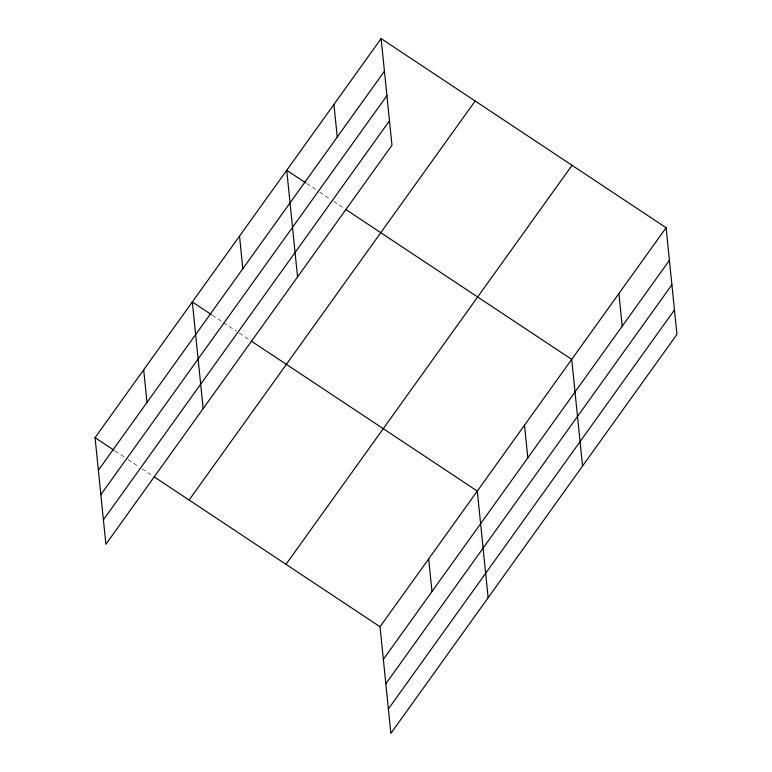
<?xml version="1.0" encoding="UTF-8"?>
<svg xmlns="http://www.w3.org/2000/svg" width="772" height="772" viewBox="0 0 772 772"><rect width="100%" height="100%" fill="white"/><g stroke="black" fill="none" stroke-linecap="round" stroke-linejoin="round"><path stroke-width="0.58" stroke-dasharray="3.86 2.9" d="M306.735 183.562L318.74 191.524M319.743 192.189L330.744 199.494M333.745 201.482L344.756 208.787M212.329 315.237L236.348 331.178M239.349 333.166L250.35 340.471M115.067 450.906L127.071 458.877M128.075 459.543L139.085 466.848M142.087 468.836L152.084 475.475"/><path stroke-width="1.16" d="M381.127 38.6L391.964 145.252L105.899 544.279L95.062 437.627L381.127 38.6L666.101 227.721L676.938 334.373L390.873 733.4L380.036 626.748L666.101 227.721M98.372 470.245L384.437 71.207M100.852 494.678L386.926 95.641M103.409 519.846L389.484 120.818M189.101 500.044L475.166 101.007M285.997 564.342L572.062 165.305M383.356 659.356L669.421 260.328M385.836 683.789L671.901 284.762M388.393 708.966L674.458 309.939M305.731 182.896L286.73 170.284L297.558 276.926M345.75 209.453L571.705 359.395L582.542 466.047M211.335 314.571L192.325 301.958L203.161 408.61M251.354 341.137L477.299 491.079L488.136 597.731M95.062 437.627L114.073 450.25M154.091 476.807L380.036 626.748M618.903 293.563L622.213 326.17M524.506 425.237L527.816 457.844M428.672 558.918L431.982 591.526M333.929 104.442L337.239 137.049M239.523 236.116L242.833 268.733M143.689 369.798L147.008 402.405"/></g></svg>
